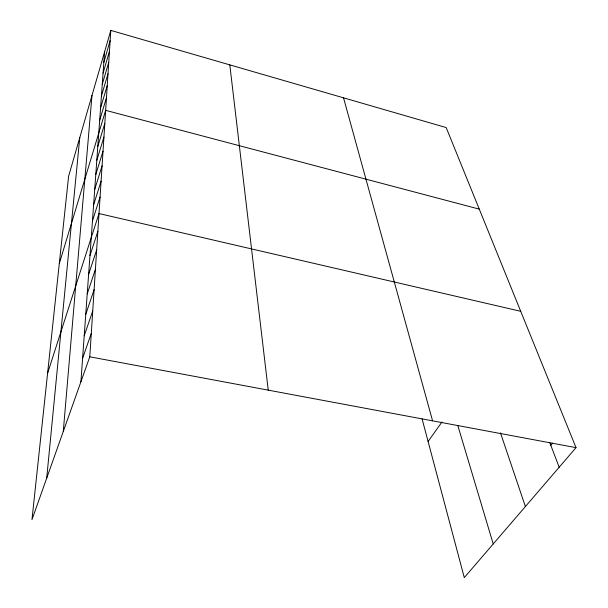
<?xml version="1.0" encoding="UTF-8"?>
<svg xmlns="http://www.w3.org/2000/svg" width="608" height="608" viewBox="0 0 608 608"><rect width="100%" height="100%" fill="white"/><g stroke="black" fill="none" stroke-linecap="round" stroke-linejoin="round"><path stroke-width="0.91" d="M110.8 30.4L68.613 176.221L31.973 519.658L89.786 356.805L110.8 30.4L446.181 127.566L576.027 447.648L464.292 577.6L422.074 418.866M80.91 381.816L104.591 51.847M63.27 431.505L91.983 95.441M46.702 478.177L79.77 137.651M103.839 62.335L110.132 40.698M103.064 73.165L109.448 51.346M102.258 84.36L108.741 62.343M101.43 95.935L108.011 73.728M100.571 107.905L107.251 85.508M99.682 120.3L106.461 97.706M59.288 263.621L105.648 110.344L479.264 209.129M97.804 146.429L104.804 123.454M96.816 160.223L103.93 137.058M95.783 174.534L103.026 151.187M94.719 189.4L102.076 165.862M93.609 204.843L101.095 181.123M92.462 220.902L100.069 197.007M47.599 373.221L99.005 213.552L520.714 311.311M89.969 255.565L97.865 231.329M88.624 274.299L96.664 249.903M87.218 293.877L95.418 269.329M85.751 314.351L94.111 289.659M84.208 335.783L92.735 310.969M82.597 358.249L91.299 333.328M428.093 441.484L441.94 422.02M550.802 445.314L552.619 443.141M89.786 356.805L576.027 447.648M549.799 442.692L559.185 467.233M500.46 432.85L525.388 506.54M457.87 425.744L493.217 543.955M343.528 97.827L432.584 420.85M229.801 64.881L268.234 390.146"/></g></svg>
